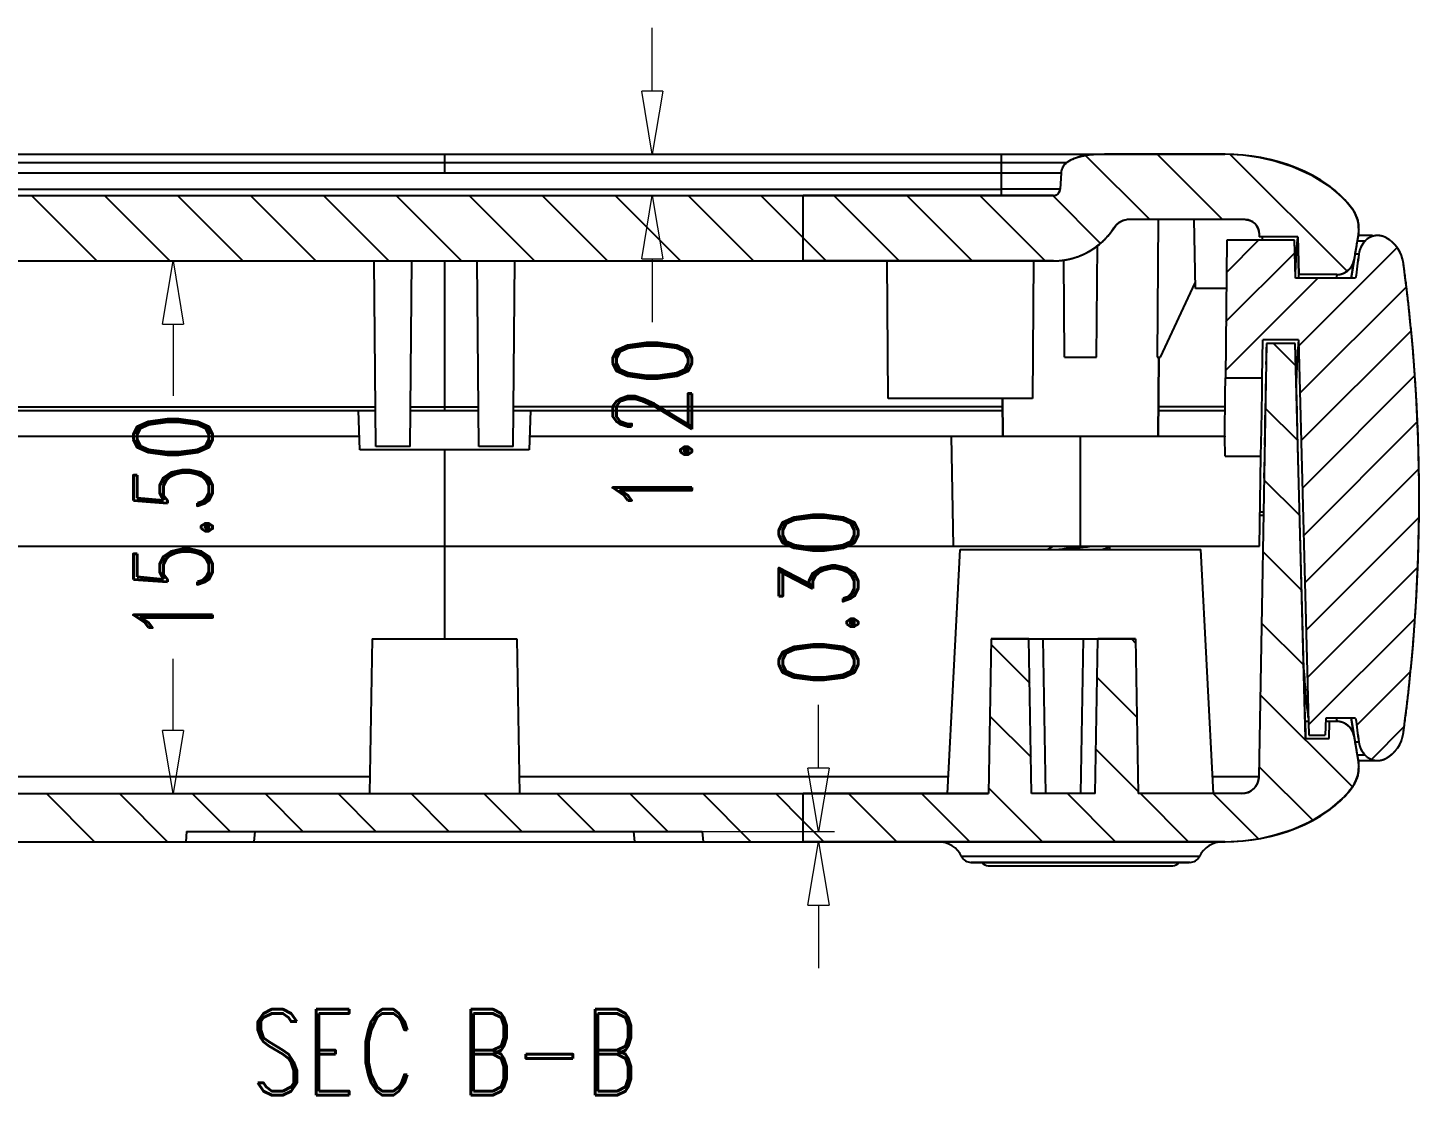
# Model space of a CAD drawing. Header units: millimetres. Extents: x 1204 to 1781, y 423 to 610.
# Drawn here: x 1238.56 to 1279.02, y 463.55 to 494.6 of the extents above; entities that cross this region are included whole.
import ezdxf
from ezdxf.enums import TextEntityAlignment as Align

# ---------------------------------------------------------------- set-up
doc = ezdxf.new("R2010")
doc.units = ezdxf.units.MM
doc.layers.add('dim', color=82, linetype='Continuous', lineweight=9)
doc.layers.add('hatch', color=56, linetype='Continuous', lineweight=9)
doc.styles.add('ROMAND', font='romand.shx', dxfattribs={"width": 0.75, "bigfont": 'gbcbig.shx'})
doc.dimstyles.new('YanXiu', dxfattribs={"dimtxt": 2.5, "dimasz": 2.2, "dimexe": 1, "dimexo": 0, "dimgap": 0.66, "dimtad": 0, "dimzin": 1, "dimdsep": 46, "dimtxsty": 'ROMAND', "dimblk": 'CLOSEDBLANK', "dimcen": 0, "dimclrd": 3, "dimclre": 3, "dimclrt": 7, "dimazin": 0, "dimtfac": 1, "dimtofl": 0, "dimtmove": 0, "dimatfit": 3, "dimldrblk": 'CLOSEDBLANK', "dimfxl": 1, "dimlwd": 5, "dimlwe": 5, "dimarcsym": 0})

# ---------------------------------------------------------------- blocks, each defined once
blk = doc.blocks.new('_ClosedBlank')
at = {"color": 0, "linetype": 'ByBlock', "lineweight": -2}
for p, q in [((-1, 0.167), (0, 0)), ((-1, 0.167), (-1, -0.167)), ((0, 0), (-1, -0.167))]:
    blk.add_line(p, q, dxfattribs=at)
blk = doc.blocks.new('*D62')
at = {"layer": 'Defpoints', "color": 0}
for p in [(1250.674, 490.919), (1250.674, 489.719), (1256.717, 489.719)]:
    blk.add_point(p, dxfattribs=at)
at = {"layer": 'dim', "color": 3, "lineweight": 5}
for p, q in [((1256.717, 492.759), (1256.717, 494.599)), ((1250.674, 490.919), (1257.177, 490.919)), ((1250.674, 489.719), (1257.177, 489.719)), ((1256.717, 487.879), (1256.717, 486.039))]:
    blk.add_line(p, q, dxfattribs=at)
at = {"layer": 'dim', "color": 3, "lineweight": 5, "xscale": 1.84, "yscale": 1.84, "zscale": 1.84}
for p, rotation in [((1256.717, 490.919), 270), ((1256.717, 489.719), 90)]:
    blk.add_blockref('_ClosedBlank', p, dxfattribs=dict(at, rotation=rotation))
at = {"layer": 'dim', "color": 7, "insert": (1256.717, 483.033), "char_height": 2.3, "attachment_point": 5, "rotation": 90, "style": 'ROMAND'}
blk.add_mtext('1.20', dxfattribs=at)
blk = doc.blocks.new('*D63')
at = {"layer": 'Defpoints', "color": 0}
for p in [(1240.566, 487.819), (1241.217, 472.319), (1242.778, 472.319)]:
    blk.add_point(p, dxfattribs=at)
at = {"layer": 'dim', "color": 3, "lineweight": 5}
for p, q in [((1240.566, 487.819), (1243.238, 487.819)), ((1242.778, 485.979), (1242.778, 483.897)), ((1242.778, 474.159), (1242.778, 476.242)), ((1241.217, 472.319), (1243.238, 472.319))]:
    blk.add_line(p, q, dxfattribs=at)
at = {"layer": 'dim', "color": 3, "lineweight": 5, "xscale": 1.84, "yscale": 1.84, "zscale": 1.84}
for p, rotation in [((1242.778, 487.819), 90), ((1242.778, 472.319), 270)]:
    blk.add_blockref('_ClosedBlank', p, dxfattribs=dict(at, rotation=rotation))
at = {"layer": 'dim', "color": 7, "insert": (1242.778, 480.069), "char_height": 2.3, "attachment_point": 5, "rotation": 90, "style": 'ROMAND'}
blk.add_mtext('15.50', dxfattribs=at)
blk = doc.blocks.new('*D64')
at = {"layer": 'Defpoints', "color": 0}
for p in [(1258.174, 471.219), (1261.554, 471.219), (1258.201, 470.919)]:
    blk.add_point(p, dxfattribs=at)
at = {"layer": 'dim', "color": 3, "lineweight": 5}
for p, q in [((1261.554, 473.059), (1261.554, 474.899)), ((1258.174, 471.219), (1262.014, 471.219)), ((1258.201, 470.919), (1262.014, 470.919)), ((1261.554, 469.079), (1261.554, 467.239))]:
    blk.add_line(p, q, dxfattribs=at)
at = {"layer": 'dim', "color": 3, "lineweight": 5, "xscale": 1.84, "yscale": 1.84, "zscale": 1.84}
for p, rotation in [((1261.554, 471.219), 270), ((1261.554, 470.919), 90)]:
    blk.add_blockref('_ClosedBlank', p, dxfattribs=dict(at, rotation=rotation))
at = {"layer": 'dim', "color": 7, "insert": (1261.554, 478.029), "char_height": 2.3, "attachment_point": 5, "rotation": 90, "style": 'ROMAND'}
blk.add_mtext('0.30', dxfattribs=at)

msp = doc.modelspace()

# ---------------------------------------------------------------- linework, layer by layer
at = {"color": 7, "linetype": 'Continuous'}
for p, q in [((1231.974, 490.919), (1269.374, 490.919)), ((1250.674, 490.919), (1250.674, 490.376)), ((1266.874, 489.719), (1266.874, 490.919)), ((1266.874, 490.919), (1273.374, 490.919)), ((1273.379, 490.919), (1269.874, 490.919)), ((1273.374, 490.919), (1269.874, 490.919)), ((1273.908, 490.892), (1273.379, 490.919)), ((1274.405, 490.82), (1273.908, 490.892)), ((1234.474, 490.684), (1266.874, 490.684)), ((1266.874, 490.684), (1268.78, 490.684)), ((1274.873, 490.711), (1274.405, 490.82)), ((1275.34, 490.558), (1274.7, 490.755)), ((1275.309, 490.57), (1274.873, 490.711)), ((1275.714, 490.4), (1275.309, 490.57)), ((1275.92, 490.296), (1275.34, 490.558)), ((1234.474, 490.376), (1266.874, 490.376)), ((1266.874, 490.376), (1268.609, 490.376)), ((1268.609, 490.376), (1268.584, 489.909)), ((1268.609, 490.376), (1268.584, 489.909)), ((1276.086, 490.204), (1275.714, 490.4)), ((1276.431, 489.974), (1275.92, 490.296)), ((1276.428, 489.978), (1276.086, 490.204)), ((1232.964, 489.719), (1268.384, 489.719)), ((1232.964, 489.719), (1261.104, 489.719)), ((1234.474, 489.909), (1266.874, 489.909)), ((1268.384, 489.719), (1261.104, 489.719)), ((1261.104, 487.819), (1261.104, 489.719)), ((1261.104, 487.819), (1261.104, 489.719)), ((1261.104, 487.819), (1261.104, 489.719)), ((1261.104, 487.819), (1261.104, 489.719)), ((1268.584, 489.909), (1266.874, 489.909)), ((1276.732, 489.724), (1276.428, 489.978)), ((1276.858, 489.597), (1276.431, 489.974)), ((1276.983, 489.455), (1276.732, 489.724)), ((1277.099, 489.304), (1276.858, 489.597)), ((1276.977, 489.463), (1276.963, 489.478)), ((1276.994, 489.441), (1276.977, 489.463)), ((1277.1, 489.303), (1276.983, 489.455)), ((1277.099, 489.304), (1277.099, 489.304)), ((1277.099, 489.304), (1277.1, 489.303)), ((1277.1, 489.304), (1277.099, 489.304)), ((1277.099, 489.304), (1277.099, 489.304)), ((1277.099, 489.304), (1277.099, 489.304)), ((1277.099, 489.304), (1277.099, 489.304)), ((1277.159, 489.209), (1277.099, 489.304)), ((1277.154, 489.218), (1277.1, 489.303)), ((1273.966, 489.019), (1270.524, 489.019)), ((1273.966, 489.019), (1270.524, 489.019)), ((1271.431, 489.019), (1271.403, 485.019)), ((1272.514, 487.019), (1272.479, 489.019)), ((1277.249, 488.974), (1277.154, 489.218)), ((1277.245, 488.99), (1277.159, 489.209)), ((1277.171, 489.187), (1277.159, 489.206)), ((1277.187, 489.136), (1277.171, 489.187)), ((1277.262, 488.908), (1277.239, 488.979)), ((1277.273, 488.802), (1277.245, 488.99)), ((1277.273, 488.701), (1277.249, 488.974)), ((1277.265, 488.618), (1277.262, 488.908)), ((1274.366, 488.626), (1274.368, 488.519)), ((1274.366, 488.626), (1274.368, 488.519)), ((1275.492, 488.519), (1274.368, 488.519)), ((1275.492, 488.519), (1274.368, 488.519)), ((1274.469, 488.419), (1274.47, 488.519)), ((1275.521, 487.419), (1275.492, 488.519)), ((1275.492, 488.519), (1275.521, 487.419)), ((1277.045, 487.319), (1277.257, 488.579)), ((1277.054, 487.319), (1277.258, 488.579)), ((1277.054, 487.319), (1277.258, 488.577)), ((1277.666, 488.557), (1277.253, 488.557)), ((1277.257, 488.579), (1277.265, 488.625)), ((1277.257, 488.579), (1277.257, 488.58)), ((1277.257, 488.58), (1277.258, 488.58)), ((1277.257, 488.577), (1277.257, 488.579)), ((1277.257, 488.579), (1277.257, 488.579)), ((1277.258, 488.579), (1277.273, 488.701)), ((1277.258, 488.577), (1277.265, 488.618)), ((1277.258, 488.579), (1277.262, 488.608)), ((1277.257, 488.579), (1277.26, 488.593)), ((1277.258, 488.58), (1277.258, 488.579)), ((1277.258, 488.58), (1277.258, 488.58)), ((1277.258, 488.579), (1277.258, 488.579)), ((1277.258, 488.579), (1277.258, 488.579)), ((1277.262, 488.608), (1277.271, 488.679)), ((1277.271, 488.679), (1277.273, 488.802)), ((1277.273, 488.713), (1277.274, 488.727)), ((1277.274, 488.772), (1277.274, 488.786)), ((1277.274, 488.727), (1277.274, 488.772)), ((1269.639, 485.019), (1269.668, 488.273)), ((1273.425, 488.419), (1273.39, 484.419)), ((1273.425, 488.419), (1273.39, 484.419)), ((1275.394, 488.419), (1273.425, 488.419)), ((1275.394, 488.419), (1273.425, 488.419)), ((1275.423, 487.319), (1275.394, 488.419)), ((1275.423, 487.319), (1275.394, 488.419)), ((1277.224, 488.4), (1277.227, 488.4)), ((1277.227, 488.4), (1277.453, 488.4)), ((1232.964, 487.819), (1268.384, 487.819)), ((1232.964, 487.819), (1261.104, 487.819)), ((1248.674, 482.419), (1248.627, 487.819)), ((1249.674, 482.419), (1249.721, 487.819)), ((1250.674, 487.819), (1250.674, 483.469)), ((1251.674, 482.419), (1251.627, 487.819)), ((1252.674, 482.419), (1252.721, 487.819)), ((1268.384, 487.819), (1261.104, 487.819)), ((1263.539, 487.819), (1263.574, 483.819)), ((1267.809, 487.819), (1267.774, 483.819)), ((1268.709, 485.019), (1268.684, 487.856)), ((1277.163, 488.016), (1277.156, 488.016)), ((1277.167, 488.016), (1277.163, 488.016)), ((1277.269, 488.016), (1277.167, 488.016)), ((1277.176, 487.319), (1275.423, 487.319)), ((1277.176, 487.319), (1275.423, 487.319)), ((1276.631, 487.419), (1275.521, 487.419)), ((1276.631, 487.419), (1275.521, 487.419)), ((1277.045, 487.339), (1277.042, 487.319)), ((1271.503, 485.019), (1272.511, 487.181)), ((1273.413, 487.019), (1272.514, 487.019)), ((1274.579, 485.419), (1274.359, 472.81)), ((1274.579, 485.419), (1274.359, 472.81)), ((1274.462, 484.419), (1274.481, 485.519)), ((1274.462, 484.419), (1274.481, 485.519)), ((1275.517, 485.519), (1274.481, 485.519)), ((1275.517, 485.519), (1274.481, 485.519)), ((1274.577, 485.311), (1274.573, 485.05)), ((1275.419, 485.419), (1274.579, 485.419)), ((1275.419, 485.419), (1274.579, 485.419)), ((1275.471, 483.439), (1275.419, 485.419)), ((1275.721, 473.919), (1275.419, 485.419)), ((1275.721, 473.919), (1275.419, 485.419)), ((1275.517, 485.519), (1275.818, 474.019)), ((1275.517, 485.519), (1275.818, 474.019)), ((1268.709, 485.019), (1269.639, 485.019)), ((1271.403, 485.019), (1271.503, 485.019)), ((1271.431, 482.719), (1271.451, 485.019)), ((1271.451, 485.019), (1271.431, 482.719)), ((1274.572, 484.997), (1274.568, 484.805)), ((1273.386, 483.937), (1273.39, 484.419)), ((1273.39, 484.419), (1274.462, 484.419)), ((1273.39, 484.419), (1274.462, 484.419)), ((1274.454, 483.995), (1274.461, 484.417)), ((1274.562, 484.417), (1274.556, 484.09)), ((1274.556, 484.09), (1274.554, 483.993)), ((1267.774, 483.819), (1263.575, 483.819)), ((1266.918, 482.719), (1266.908, 483.819)), ((1266.908, 483.819), (1266.918, 482.719)), ((1273.375, 482.719), (1273.386, 483.937)), ((1274.435, 482.917), (1274.454, 483.995)), ((1274.548, 483.613), (1274.538, 483.06)), ((1274.55, 483.736), (1274.548, 483.613)), ((1274.554, 483.993), (1274.552, 483.882)), ((1234.437, 483.469), (1248.664, 483.469)), ((1234.438, 483.569), (1248.664, 483.569)), ((1248.214, 482.319), (1248.174, 483.469)), ((1249.683, 483.469), (1251.665, 483.469)), ((1249.684, 483.569), (1251.664, 483.569)), ((1266.91, 483.569), (1252.684, 483.569)), ((1252.684, 483.469), (1266.911, 483.469)), ((1253.174, 483.469), (1253.134, 482.319)), ((1271.437, 483.469), (1273.382, 483.469)), ((1273.384, 483.569), (1271.438, 483.569)), ((1275.489, 482.776), (1275.471, 483.439)), ((1274.422, 482.133), (1274.435, 482.917)), ((1274.536, 482.923), (1274.527, 482.459)), ((1274.538, 483.06), (1274.536, 482.923)), ((1227.973, 482.719), (1248.2, 482.719)), ((1249.674, 482.419), (1248.674, 482.419)), ((1252.674, 482.419), (1251.674, 482.419)), ((1253.148, 482.719), (1273.375, 482.719)), ((1265.48, 479.519), (1265.424, 482.719)), ((1269.174, 479.519), (1269.174, 482.719)), ((1273.375, 482.719), (1273.375, 482.696)), ((1273.38, 482.133), (1273.375, 482.696)), ((1275.574, 479.52), (1275.489, 482.776)), ((1253.134, 482.319), (1248.214, 482.319)), ((1250.674, 482.319), (1250.674, 476.819)), ((1273.38, 482.133), (1274.422, 482.133)), ((1274.376, 479.519), (1274.422, 482.133)), ((1274.522, 482.131), (1274.51, 481.498)), ((1274.522, 482.155), (1274.522, 482.131)), ((1274.392, 480.419), (1274.488, 480.419)), ((1274.394, 480.519), (1274.493, 480.519)), ((1226.973, 479.519), (1274.376, 479.519)), ((1265.302, 472.319), (1265.674, 479.419)), ((1265.675, 479.419), (1272.674, 479.419)), ((1268.358, 479.498), (1268.226, 479.419)), ((1268.324, 479.478), (1268.324, 479.519)), ((1268.324, 479.519), (1268.324, 479.478)), ((1269.03, 479.491), (1269.163, 479.508)), ((1269.031, 479.461), (1269.167, 479.478)), ((1269.163, 479.508), (1269.253, 479.519)), ((1269.167, 479.478), (1269.254, 479.489)), ((1269.99, 479.49), (1270.038, 479.519)), ((1270.024, 479.419), (1270.024, 479.511)), ((1273.046, 472.319), (1272.674, 479.419)), ((1275.705, 474.517), (1275.574, 479.52)), ((1248.574, 476.819), (1248.496, 472.319)), ((1248.574, 476.819), (1252.774, 476.819)), ((1252.774, 476.819), (1252.853, 472.319)), ((1266.574, 476.819), (1266.496, 472.319)), ((1266.574, 476.819), (1266.496, 472.319)), ((1266.574, 476.819), (1270.774, 476.819)), ((1267.674, 476.819), (1266.574, 476.819)), ((1267.753, 472.319), (1267.674, 476.819)), ((1267.753, 472.319), (1267.674, 476.819)), ((1268.164, 472.319), (1268.086, 476.819)), ((1269.184, 472.319), (1269.263, 476.819)), ((1269.596, 472.319), (1269.674, 476.819)), ((1269.596, 472.319), (1269.674, 476.819)), ((1270.774, 476.819), (1269.674, 476.819)), ((1270.774, 476.819), (1270.853, 472.319)), ((1270.774, 476.819), (1270.853, 472.319)), ((1275.707, 474.419), (1275.705, 474.517)), ((1275.707, 474.419), (1275.718, 474.017)), ((1275.805, 474.419), (1275.707, 474.419)), ((1275.805, 474.519), (1275.799, 474.565)), ((1276.305, 474.519), (1276.292, 474.019)), ((1276.305, 474.519), (1276.292, 474.019)), ((1277.176, 474.519), (1276.305, 474.519)), ((1277.176, 474.519), (1276.305, 474.519)), ((1276.631, 474.419), (1276.305, 474.419)), ((1276.407, 473.919), (1276.42, 474.419)), ((1276.407, 473.919), (1276.42, 474.419)), ((1276.631, 474.419), (1276.42, 474.419)), ((1276.613, 474.519), (1276.614, 474.513)), ((1277.042, 474.519), (1277.045, 474.499)), ((1277.257, 473.259), (1277.045, 474.519)), ((1277.267, 473.204), (1277.054, 474.519)), ((1277.258, 473.259), (1277.054, 474.519)), ((1275.718, 474.017), (1275.72, 473.919)), ((1275.721, 473.919), (1276.407, 473.919)), ((1275.721, 473.919), (1276.407, 473.919)), ((1275.818, 474.019), (1276.292, 474.019)), ((1275.818, 474.019), (1276.292, 474.019)), ((1277.156, 473.822), (1277.163, 473.822)), ((1277.163, 473.822), (1277.167, 473.822)), ((1277.167, 473.822), (1277.269, 473.822)), ((1277.167, 473.822), (1277.167, 473.822)), ((1277.227, 473.438), (1277.224, 473.438)), ((1277.229, 473.438), (1277.227, 473.438)), ((1277.453, 473.438), (1277.229, 473.438)), ((1277.246, 472.852), (1277.274, 473.124)), ((1277.253, 473.282), (1277.818, 473.282)), ((1277.257, 473.261), (1277.257, 473.259)), ((1277.257, 473.259), (1277.257, 473.259)), ((1277.257, 473.259), (1277.257, 473.259)), ((1277.257, 473.259), (1277.257, 473.259)), ((1277.261, 473.235), (1277.257, 473.259)), ((1277.257, 473.259), (1277.258, 473.259)), ((1277.274, 473.124), (1277.258, 473.259)), ((1277.27, 473.173), (1277.258, 473.259)), ((1277.257, 473.259), (1277.262, 473.235)), ((1277.26, 473.245), (1277.257, 473.259)), ((1277.258, 473.259), (1277.258, 473.259)), ((1277.258, 473.259), (1277.258, 473.259)), ((1277.258, 473.259), (1277.258, 473.259)), ((1277.258, 473.259), (1277.258, 473.259)), ((1277.259, 472.914), (1277.267, 473.204)), ((1277.273, 473.037), (1277.27, 473.173)), ((1277.274, 473.106), (1277.273, 473.124)), ((1277.274, 473.063), (1277.274, 473.106)), ((1248.504, 472.81), (1236.021, 472.81)), ((1265.328, 472.81), (1252.844, 472.81)), ((1274.36, 472.81), (1273.021, 472.81)), ((1277.148, 472.61), (1277.246, 472.852)), ((1277.156, 472.624), (1277.244, 472.843)), ((1277.236, 472.847), (1277.259, 472.914)), ((1277.244, 472.843), (1277.273, 473.037)), ((1277.274, 473.048), (1277.274, 473.063)), ((1277.274, 473.049), (1277.274, 473.048)), ((1227.489, 472.319), (1266.496, 472.319)), ((1227.49, 472.319), (1261.104, 472.319)), ((1266.496, 472.319), (1261.104, 472.319)), ((1261.104, 470.919), (1261.104, 472.319)), ((1261.104, 470.919), (1261.104, 472.319)), ((1261.104, 470.919), (1261.104, 472.319)), ((1261.104, 470.919), (1261.104, 472.319)), ((1269.596, 472.319), (1267.753, 472.319)), ((1269.596, 472.319), (1267.753, 472.319)), ((1273.859, 472.319), (1270.853, 472.319)), ((1273.859, 472.319), (1270.853, 472.319)), ((1276.732, 472.115), (1276.984, 472.383)), ((1276.858, 472.241), (1277.099, 472.534)), ((1276.962, 472.359), (1276.977, 472.376)), ((1276.977, 472.376), (1276.995, 472.398)), ((1276.984, 472.383), (1277.1, 472.535)), ((1276.995, 472.398), (1277.01, 472.416)), ((1277.01, 472.416), (1277.029, 472.441)), ((1277.029, 472.441), (1277.05, 472.467)), ((1277.05, 472.467), (1277.071, 472.495)), ((1277.071, 472.495), (1277.092, 472.524)), ((1277.092, 472.524), (1277.098, 472.533)), ((1277.099, 472.534), (1277.156, 472.624)), ((1277.099, 472.534), (1277.1, 472.535)), ((1277.1, 472.535), (1277.099, 472.534)), ((1277.099, 472.534), (1277.099, 472.534)), ((1277.099, 472.534), (1277.099, 472.534)), ((1277.099, 472.534), (1277.099, 472.534)), ((1277.1, 472.535), (1277.148, 472.61)), ((1276.428, 471.861), (1276.732, 472.115)), ((1276.431, 471.864), (1276.858, 472.241)), ((1275.34, 471.28), (1275.92, 471.542)), ((1275.714, 471.438), (1276.086, 471.635)), ((1275.92, 471.542), (1276.431, 471.864)), ((1276.086, 471.635), (1276.428, 471.861)), ((1243.174, 471.219), (1243.148, 470.919)), ((1243.174, 471.219), (1243.148, 470.919)), ((1243.174, 471.219), (1258.174, 471.219)), ((1243.174, 471.219), (1258.174, 471.219)), ((1245.14, 470.919), (1245.167, 471.219)), ((1256.208, 470.919), (1256.182, 471.219)), ((1258.174, 471.219), (1258.201, 470.919)), ((1258.174, 471.219), (1258.201, 470.919)), ((1274.405, 471.019), (1274.873, 471.128)), ((1274.699, 471.083), (1275.34, 471.28)), ((1274.873, 471.128), (1275.309, 471.268)), ((1275.309, 471.268), (1275.714, 471.438)), ((1227.974, 470.919), (1273.379, 470.919)), ((1227.974, 470.919), (1243.148, 470.919)), ((1258.201, 470.919), (1261.104, 470.919)), ((1273.374, 470.919), (1261.104, 470.919)), ((1273.294, 470.919), (1273.374, 470.919)), ((1273.379, 470.919), (1273.907, 470.946)), ((1273.907, 470.946), (1274.405, 471.019)), ((1272.631, 470.491), (1265.717, 470.491)), ((1265.988, 470.319), (1272.335, 470.319)), ((1272.36, 470.319), (1265.988, 470.319)), ((1266.488, 470.219), (1271.86, 470.219))]:
    msp.add_line(p, q, dxfattribs=at)
at = {"color": 2, "linetype": 'Continuous'}
for p, q in [((1271.407, 490.919), (1273.307, 489.019)), ((1273.531, 490.917), (1276.93, 487.518)), ((1269.326, 490.879), (1271.186, 489.019)), ((1238.666, 489.719), (1240.566, 487.819)), ((1240.787, 489.719), (1242.687, 487.819)), ((1242.909, 489.719), (1244.809, 487.819)), ((1245.03, 489.719), (1246.93, 487.819)), ((1247.151, 489.719), (1249.051, 487.819)), ((1249.273, 489.719), (1251.173, 487.819)), ((1251.394, 489.719), (1253.294, 487.819)), ((1253.515, 489.719), (1255.415, 487.819)), ((1255.637, 489.719), (1257.537, 487.819)), ((1257.758, 489.719), (1259.658, 487.819)), ((1259.879, 489.719), (1261.104, 488.494)), ((1262, 489.719), (1263.9, 487.819)), ((1264.122, 489.719), (1266.022, 487.819)), ((1266.243, 489.719), (1268.143, 487.819)), ((1268.364, 489.719), (1269.755, 488.328)), ((1261.104, 488.494), (1261.779, 487.819)), ((1273.404, 486.057), (1275.404, 488.056)), ((1273.417, 487.483), (1274.352, 488.419)), ((1275.521, 485.345), (1278.383, 488.207)), ((1273.392, 484.63), (1276.081, 487.319)), ((1275.557, 483.967), (1278.654, 487.064)), ((1275.594, 482.589), (1278.792, 485.788)), ((1274.786, 485.419), (1275.436, 484.769)), ((1275.63, 481.211), (1278.9, 484.482)), ((1274.546, 483.537), (1275.493, 482.59)), ((1275.666, 479.833), (1278.976, 483.143)), ((1275.702, 478.455), (1279.017, 481.77)), ((1274.51, 481.452), (1275.55, 480.412)), ((1275.738, 477.077), (1279.021, 480.36)), ((1274.473, 479.368), (1275.608, 478.233)), ((1275.774, 475.699), (1278.985, 478.909)), ((1274.437, 477.283), (1275.665, 476.055)), ((1275.81, 474.32), (1278.904, 477.414)), ((1270.658, 476.819), (1270.776, 476.701)), ((1266.572, 476.663), (1267.697, 475.538)), ((1269.655, 475.701), (1270.814, 474.542)), ((1277.204, 474.301), (1278.775, 475.871)), ((1274.401, 475.198), (1277.084, 472.514)), ((1266.535, 474.578), (1267.734, 473.379)), ((1277.634, 473.316), (1278.591, 474.273)), ((1269.618, 473.616), (1270.852, 472.383)), ((1274.364, 473.113), (1275.93, 471.547)), ((1239.095, 472.319), (1240.495, 470.919)), ((1241.217, 472.319), (1242.617, 470.919)), ((1243.338, 472.319), (1244.438, 471.219)), ((1245.459, 472.319), (1246.559, 471.219)), ((1247.581, 472.319), (1248.681, 471.219)), ((1249.702, 472.319), (1250.802, 471.219)), ((1251.823, 472.319), (1252.923, 471.219)), ((1253.945, 472.319), (1255.045, 471.219)), ((1256.066, 472.319), (1257.166, 471.219)), ((1258.187, 472.319), (1259.587, 470.919)), ((1260.309, 472.319), (1261.104, 471.523)), ((1262.43, 472.319), (1263.83, 470.919)), ((1264.551, 472.319), (1265.951, 470.919)), ((1266.499, 472.493), (1268.073, 470.919)), ((1268.794, 472.319), (1270.194, 470.919)), ((1270.915, 472.319), (1272.315, 470.919)), ((1273.037, 472.319), (1274.347, 471.008)), ((1261.104, 471.523), (1261.709, 470.919))]:
    msp.add_line(p, q, dxfattribs=at)
at = {"color": 7, "linetype": 'Continuous'}
for centre, radius, start, end in [((1269.008, 490.355), 0.4, 124.7361, 177), ((1269.008, 490.355), 0.4, 124.7361, 177), ((1269.458, 489.568), 1.309, 109.9393, 110.7716), ((1269.73, 488.444), 2.468, 98.5163, 99.0061), ((1268.384, 489.919), 0.2, 270, 357), ((1268.384, 489.919), 0.2, 270, 357), ((1276.33, 488.756), 0.944, 349.1849, 35.4508), ((1276.33, 488.756), 0.944, 349.185, 35.4483), ((1273.966, 488.619), 0.4, 1, 90), ((1268.384, 489.919), 2.1, 270, 325.9765), ((1268.384, 489.919), 2.1, 270, 325.9765), ((1281.325, 487.897), 5.866, 173.9105, 174.5454), ((1309.455, 482.429), 32.78, 169.1851, 170.504), ((1309.441, 482.431), 32.765, 169.185, 169.8449), ((1277.817, 488.057), 0.5, 61.0134, 136.6201), ((1277.575, 487.619), 1, 7.6785, 61.0134), ((1309.462, 482.427), 32.787, 169.8448, 170.1515), ((1277.962, 487.919), 0.7, 136.6201, 172.0235), ((1276.631, 487.919), 0.5, 270, 350.5038), ((1308.935, 482.512), 32.253, 170.4984, 171.1746), ((1309.476, 482.425), 32.801, 170.1515, 170.5038), ((1327.919, 480.919), 51.144, 172.0235, 172.8114), ((1227.88, 480.919), 51.144, 352.3215, 7.6785), ((1284.27, 486.7), 8.779, 175.2991, 175.9536), ((1303.325, 482.505), 27.142, 169.5682, 169.7827), ((1309.635, 482.402), 32.961, 171.1719, 171.3863), ((1287.27, 484.392), 11.808, 175.1947, 176.0507), ((1263.881, 522.849), 43.691, 277.0645, 277.3772), ((1303.263, 479.323), 27.08, 190.2306, 190.4322), ((1276.631, 473.919), 0.5, 9.4962, 90), ((1309.656, 479.439), 32.983, 188.6137, 188.7993), ((1308.961, 479.33), 32.279, 188.7963, 189.5014), ((1327.919, 480.919), 51.144, 187.1886, 187.9765), ((1309.476, 479.413), 32.801, 189.4962, 189.8485), ((1309.455, 479.41), 32.78, 189.496, 190.8149), ((1277.575, 474.219), 1, 298.9866, 352.3215), ((1309.462, 479.411), 32.787, 189.8485, 190.1552), ((1309.441, 479.407), 32.765, 190.1551, 190.815), ((1277.962, 473.919), 0.7, 187.9765, 223.3799), ((1276.33, 473.082), 0.944, 324.5492, 10.8151), ((1276.33, 473.082), 0.944, 324.5517, 10.815), ((1277.817, 473.782), 0.5, 223.3799, 298.9866), ((1273.859, 472.819), 0.5, 270, 359), ((1265.039, 470.169), 0.75, 25.3769, 90), ((1273.309, 470.169), 0.75, 90, 154.6231), ((1265.988, 470.619), 0.3, 205.3769, 270), ((1266.488, 470.419), 0.2, 210.0387, 270), ((1271.86, 470.419), 0.2, 270, 329.9613), ((1272.36, 470.619), 0.3, 270, 334.6231)]:
    msp.add_arc(centre, radius, start, end, dxfattribs=at)
for points, start_tangent, end_tangent in [([(1269.874, 490.919), (1268.78, 490.684)], (-1, 0), (-0.821785, -0.569797)), ([(1269.874, 490.919), (1268.78, 490.684)], (-1, 0), (-0.821785, -0.569797)), ([(1269.874, 490.919), (1269.365, 490.885)], (-1, 0), (-0.988971, -0.148112)), ([(1277.099, 489.304), (1273.374, 490.919)], (-0.580004, 0.814614), (-1, 0)), ([(1277.099, 489.304), (1273.374, 490.919)], (-0.580004, 0.814614), (-1, 0)), ([(1268.78, 490.684), (1268.776, 490.68), (1268.771, 490.677), (1268.767, 490.674), (1268.762, 490.67), (1268.758, 490.667), (1268.754, 490.663), (1268.749, 490.66), (1268.745, 490.656), (1268.741, 490.652), (1268.737, 490.649), (1268.733, 490.645), (1268.728, 490.641), (1268.724, 490.637), (1268.72, 490.633), (1268.717, 490.629), (1268.713, 490.624), (1268.709, 490.62), (1268.705, 490.616), (1268.701, 490.611), (1268.698, 490.607), (1268.694, 490.603), (1268.69, 490.598), (1268.687, 490.593), (1268.684, 490.589), (1268.68, 490.584), (1268.677, 490.579), (1268.674, 490.574), (1268.671, 490.57), (1268.668, 490.565), (1268.665, 490.56), (1268.662, 490.555), (1268.659, 490.55), (1268.656, 490.544), (1268.653, 490.539), (1268.651, 490.534), (1268.648, 490.529), (1268.646, 490.524), (1268.643, 490.518), (1268.641, 490.513), (1268.639, 490.508), (1268.636, 490.503), (1268.634, 490.497), (1268.632, 490.492), (1268.63, 490.486), (1268.629, 490.481), (1268.627, 490.475), (1268.625, 490.47), (1268.623, 490.464), (1268.622, 490.459), (1268.62, 490.453), (1268.619, 490.448), (1268.618, 490.442), (1268.617, 490.437), (1268.615, 490.431), (1268.614, 490.426), (1268.613, 490.42), (1268.613, 490.415), (1268.612, 490.409), (1268.611, 490.403), (1268.61, 490.398), (1268.61, 490.392), (1268.609, 490.387), (1268.609, 490.381), (1268.609, 490.376)], (-0.821785, -0.569797), (-0.052336, -0.99863)), ([(1268.993, 490.793), (1268.78, 490.684)], (-0.934985, -0.354687), (-0.821785, -0.569797)), ([(1269.344, 490.882), (1269.011, 490.799)], (-0.987668, -0.156562), (-0.940038, -0.341068)), ([(1268.384, 489.719), (1268.389, 489.719), (1268.393, 489.719), (1268.398, 489.72), (1268.402, 489.72), (1268.406, 489.72), (1268.411, 489.721), (1268.415, 489.722), (1268.42, 489.722), (1268.424, 489.723), (1268.429, 489.724), (1268.433, 489.725), (1268.438, 489.726), (1268.442, 489.728), (1268.447, 489.729), (1268.451, 489.731), (1268.456, 489.732), (1268.46, 489.734), (1268.465, 489.736), (1268.469, 489.738), (1268.474, 489.74), (1268.478, 489.742), (1268.482, 489.745), (1268.487, 489.747), (1268.491, 489.75), (1268.495, 489.752), (1268.499, 489.755), (1268.503, 489.758), (1268.507, 489.761), (1268.511, 489.764), (1268.515, 489.767), (1268.518, 489.771), (1268.522, 489.774), (1268.526, 489.778), (1268.529, 489.781), (1268.533, 489.785), (1268.536, 489.788), (1268.539, 489.792), (1268.542, 489.796), (1268.545, 489.8), (1268.548, 489.804), (1268.551, 489.808), (1268.554, 489.812), (1268.556, 489.816), (1268.559, 489.821), (1268.561, 489.825), (1268.563, 489.829), (1268.565, 489.834), (1268.567, 489.838), (1268.569, 489.842), (1268.571, 489.847), (1268.573, 489.851), (1268.574, 489.856), (1268.576, 489.86), (1268.577, 489.865), (1268.578, 489.869), (1268.579, 489.874), (1268.58, 489.878), (1268.581, 489.882), (1268.582, 489.887), (1268.583, 489.891), (1268.583, 489.896), (1268.584, 489.9), (1268.584, 489.904), (1268.584, 489.909)], (1, 0), (0.052336, 0.99863)), ([(1277.257, 488.579), (1277.26, 488.591), (1277.262, 488.602), (1277.263, 488.614), (1277.265, 488.625), (1277.267, 488.637), (1277.268, 488.649), (1277.269, 488.66), (1277.27, 488.672), (1277.271, 488.684), (1277.272, 488.696), (1277.273, 488.707), (1277.274, 488.719), (1277.274, 488.731), (1277.274, 488.743), (1277.274, 488.755), (1277.274, 488.767), (1277.274, 488.779), (1277.274, 488.791), (1277.273, 488.803), (1277.272, 488.815), (1277.272, 488.827), (1277.271, 488.839), (1277.27, 488.851), (1277.268, 488.863), (1277.267, 488.875), (1277.265, 488.887), (1277.264, 488.898), (1277.262, 488.91), (1277.26, 488.922), (1277.257, 488.934), (1277.255, 488.946), (1277.253, 488.958), (1277.25, 488.97), (1277.247, 488.981), (1277.244, 488.993), (1277.241, 489.005), (1277.238, 489.016), (1277.234, 489.028), (1277.231, 489.039), (1277.227, 489.051), (1277.223, 489.062), (1277.219, 489.074), (1277.215, 489.085), (1277.211, 489.096), (1277.207, 489.107), (1277.202, 489.118), (1277.197, 489.129), (1277.193, 489.14), (1277.188, 489.151), (1277.183, 489.162), (1277.177, 489.173), (1277.172, 489.183), (1277.167, 489.194), (1277.161, 489.204), (1277.156, 489.215), (1277.15, 489.225), (1277.144, 489.235), (1277.138, 489.245), (1277.132, 489.255), (1277.125, 489.265), (1277.119, 489.275), (1277.113, 489.285), (1277.106, 489.294), (1277.099, 489.304)], (0.18764, 0.982238), (-0.580004, 0.814614)), ([(1270.125, 488.744), (1270.524, 489.019)], (0.559533, 0.828808), (1, 0)), ([(1270.125, 488.744), (1270.171, 488.809), (1270.224, 488.873), (1270.283, 488.929), (1270.352, 488.975), (1270.432, 489.007), (1270.524, 489.019)], (0.559533, 0.828808), (1, 0)), ([(1270.125, 488.744), (1270.171, 488.809), (1270.224, 488.873), (1270.283, 488.929), (1270.352, 488.975), (1270.432, 489.007), (1270.524, 489.019)], (0.559533, 0.828808), (1, 0)), ([(1273.966, 489.019), (1273.97, 489.019), (1273.975, 489.019), (1273.979, 489.019), (1273.984, 489.019), (1273.988, 489.019), (1273.993, 489.018), (1273.997, 489.018), (1274.002, 489.018), (1274.006, 489.017), (1274.011, 489.017), (1274.015, 489.016), (1274.02, 489.016), (1274.024, 489.015), (1274.029, 489.014), (1274.034, 489.013), (1274.038, 489.013), (1274.043, 489.012), (1274.047, 489.011), (1274.052, 489.01), (1274.057, 489.009), (1274.061, 489.008), (1274.066, 489.007), (1274.07, 489.005), (1274.075, 489.004), (1274.08, 489.003), (1274.084, 489.001), (1274.089, 489), (1274.093, 488.998), (1274.098, 488.997), (1274.103, 488.995), (1274.107, 488.993), (1274.112, 488.992), (1274.116, 488.99), (1274.121, 488.988), (1274.125, 488.986), (1274.13, 488.984), (1274.135, 488.982), (1274.139, 488.98), (1274.143, 488.978), (1274.148, 488.975), (1274.152, 488.973), (1274.157, 488.971), (1274.161, 488.968), (1274.166, 488.966), (1274.17, 488.963), (1274.174, 488.961), (1274.179, 488.958), (1274.183, 488.955), (1274.187, 488.953), (1274.191, 488.95), (1274.195, 488.947), (1274.2, 488.944), (1274.204, 488.941), (1274.208, 488.938), (1274.212, 488.935), (1274.216, 488.932), (1274.22, 488.928), (1274.224, 488.925), (1274.228, 488.922), (1274.231, 488.918), (1274.235, 488.915), (1274.239, 488.912), (1274.243, 488.908), (1274.246, 488.904), (1274.25, 488.901), (1274.254, 488.897), (1274.257, 488.893), (1274.261, 488.89), (1274.264, 488.886), (1274.267, 488.882), (1274.271, 488.878), (1274.274, 488.874), (1274.277, 488.87), (1274.28, 488.866), (1274.284, 488.862), (1274.287, 488.858), (1274.29, 488.854), (1274.293, 488.85), (1274.295, 488.846), (1274.298, 488.842), (1274.301, 488.838), (1274.304, 488.833), (1274.307, 488.829), (1274.309, 488.825), (1274.312, 488.82), (1274.314, 488.816), (1274.317, 488.812), (1274.319, 488.807), (1274.321, 488.803), (1274.324, 488.798), (1274.326, 488.794), (1274.328, 488.789), (1274.33, 488.785), (1274.332, 488.78), (1274.334, 488.776), (1274.336, 488.771), (1274.338, 488.767), (1274.339, 488.762), (1274.341, 488.758), (1274.343, 488.753), (1274.344, 488.749), (1274.346, 488.744), (1274.347, 488.739), (1274.349, 488.735), (1274.35, 488.73), (1274.352, 488.726), (1274.353, 488.721), (1274.354, 488.716), (1274.355, 488.712), (1274.356, 488.707), (1274.357, 488.703), (1274.358, 488.698), (1274.359, 488.694), (1274.36, 488.689), (1274.361, 488.684), (1274.361, 488.68), (1274.362, 488.675), (1274.363, 488.671), (1274.363, 488.666), (1274.364, 488.662), (1274.364, 488.657), (1274.365, 488.653), (1274.365, 488.648), (1274.365, 488.644), (1274.365, 488.639), (1274.366, 488.635), (1274.366, 488.631), (1274.366, 488.626)], (1, 0), (0.017452, -0.999848)), ([(1268.384, 487.819), (1268.415, 487.819), (1268.446, 487.82), (1268.477, 487.821), (1268.508, 487.823), (1268.54, 487.825), (1268.571, 487.827), (1268.602, 487.83), (1268.634, 487.834), (1268.665, 487.838), (1268.696, 487.842), (1268.728, 487.847), (1268.759, 487.853), (1268.791, 487.859), (1268.822, 487.865), (1268.853, 487.872), (1268.885, 487.88), (1268.916, 487.888), (1268.947, 487.896), (1268.978, 487.905), (1269.009, 487.914), (1269.04, 487.924), (1269.071, 487.935), (1269.102, 487.945), (1269.132, 487.957), (1269.163, 487.969), (1269.193, 487.981), (1269.223, 487.994), (1269.253, 488.007), (1269.282, 488.021), (1269.312, 488.035), (1269.341, 488.05), (1269.37, 488.065), (1269.399, 488.08), (1269.427, 488.096), (1269.456, 488.113), (1269.484, 488.13), (1269.511, 488.147), (1269.539, 488.165), (1269.566, 488.183), (1269.593, 488.201), (1269.619, 488.22), (1269.645, 488.24), (1269.671, 488.259), (1269.697, 488.279), (1269.722, 488.3), (1269.746, 488.321), (1269.771, 488.342), (1269.795, 488.363), (1269.819, 488.385), (1269.842, 488.407), (1269.865, 488.43), (1269.887, 488.452), (1269.909, 488.475), (1269.931, 488.499), (1269.952, 488.522), (1269.973, 488.546), (1269.994, 488.57), (1270.014, 488.594), (1270.033, 488.619), (1270.053, 488.643), (1270.071, 488.668), (1270.09, 488.693), (1270.108, 488.719), (1270.125, 488.744)], (1, 0), (0.559533, 0.828808)), ([(1278.059, 488.494), (1278.051, 488.498), (1278.042, 488.503), (1278.033, 488.507), (1278.025, 488.511), (1278.016, 488.515), (1278.007, 488.519), (1277.997, 488.523), (1277.988, 488.526), (1277.978, 488.53), (1277.969, 488.533), (1277.959, 488.536), (1277.949, 488.539), (1277.939, 488.541), (1277.929, 488.544), (1277.919, 488.546), (1277.909, 488.548), (1277.899, 488.55), (1277.888, 488.551), (1277.878, 488.553), (1277.868, 488.554), (1277.857, 488.555), (1277.847, 488.556), (1277.836, 488.556), (1277.825, 488.556), (1277.815, 488.557), (1277.804, 488.556), (1277.793, 488.556), (1277.783, 488.555), (1277.772, 488.554), (1277.762, 488.553), (1277.751, 488.552), (1277.74, 488.551), (1277.73, 488.549), (1277.719, 488.547), (1277.709, 488.545), (1277.698, 488.542), (1277.688, 488.54), (1277.678, 488.537), (1277.668, 488.534), (1277.657, 488.53), (1277.647, 488.527), (1277.638, 488.523), (1277.628, 488.519), (1277.618, 488.515), (1277.608, 488.511), (1277.599, 488.506), (1277.59, 488.502), (1277.58, 488.497), (1277.571, 488.492), (1277.562, 488.487), (1277.553, 488.481), (1277.545, 488.476), (1277.536, 488.47), (1277.528, 488.465), (1277.52, 488.459), (1277.512, 488.453), (1277.504, 488.446), (1277.496, 488.44), (1277.489, 488.434), (1277.481, 488.427), (1277.474, 488.42), (1277.467, 488.414), (1277.46, 488.407), (1277.454, 488.4)], (-0.874733, 0.484605), (-0.686833, -0.726815)), ([(1278.566, 487.753), (1278.564, 487.767), (1278.562, 487.781), (1278.559, 487.795), (1278.557, 487.808), (1278.554, 487.822), (1278.551, 487.836), (1278.548, 487.85), (1278.544, 487.864), (1278.541, 487.878), (1278.537, 487.892), (1278.533, 487.906), (1278.528, 487.92), (1278.524, 487.934), (1278.519, 487.947), (1278.514, 487.961), (1278.509, 487.975), (1278.504, 487.988), (1278.498, 488.002), (1278.493, 488.015), (1278.487, 488.029), (1278.481, 488.042), (1278.474, 488.056), (1278.468, 488.069), (1278.461, 488.082), (1278.454, 488.095), (1278.447, 488.108), (1278.44, 488.121), (1278.432, 488.133), (1278.425, 488.146), (1278.417, 488.159), (1278.409, 488.171), (1278.4, 488.183), (1278.392, 488.195), (1278.383, 488.208), (1278.374, 488.219), (1278.365, 488.231), (1278.356, 488.243), (1278.347, 488.254), (1278.338, 488.266), (1278.328, 488.277), (1278.318, 488.288), (1278.308, 488.299), (1278.298, 488.31), (1278.288, 488.32), (1278.277, 488.331), (1278.267, 488.341), (1278.256, 488.351), (1278.246, 488.361), (1278.235, 488.37), (1278.224, 488.38), (1278.213, 488.389), (1278.201, 488.398), (1278.19, 488.407), (1278.178, 488.416), (1278.167, 488.425), (1278.155, 488.433), (1278.144, 488.442), (1278.132, 488.45), (1278.12, 488.457), (1278.108, 488.465), (1278.096, 488.473), (1278.084, 488.48), (1278.072, 488.487), (1278.059, 488.494)], (-0.133614, 0.991033), (-0.874733, 0.484605)), ([(1275.429, 487.473), (1275.448, 487.916), (1275.469, 488.252)], (0.032496, 0.999472), (0.072229, 0.997388)), ([(1275.469, 488.252), (1275.485, 488.454)], (0.072229, 0.997388), (0.095206, 0.995458)), ([(1277.454, 488.4), (1277.444, 488.39), (1277.436, 488.38), (1277.427, 488.37), (1277.418, 488.36), (1277.41, 488.349), (1277.402, 488.338), (1277.394, 488.328), (1277.386, 488.316), (1277.378, 488.305), (1277.371, 488.294), (1277.364, 488.282), (1277.357, 488.271), (1277.35, 488.259), (1277.344, 488.247), (1277.337, 488.235), (1277.331, 488.222), (1277.326, 488.21), (1277.32, 488.198), (1277.315, 488.185), (1277.31, 488.173), (1277.305, 488.16), (1277.3, 488.147), (1277.296, 488.134), (1277.292, 488.121), (1277.288, 488.108), (1277.285, 488.095), (1277.282, 488.082), (1277.279, 488.069), (1277.276, 488.056), (1277.273, 488.043), (1277.271, 488.029), (1277.269, 488.016)], (-0.686833, -0.726815), (-0.138766, -0.990325)), ([(1276.631, 487.419), (1276.636, 487.419), (1276.641, 487.419), (1276.647, 487.419), (1276.652, 487.42), (1276.657, 487.42), (1276.662, 487.42), (1276.667, 487.42), (1276.672, 487.421), (1276.677, 487.421), (1276.683, 487.422), (1276.688, 487.422), (1276.693, 487.423), (1276.698, 487.424), (1276.704, 487.424), (1276.709, 487.425), (1276.714, 487.426), (1276.719, 487.427), (1276.725, 487.428), (1276.73, 487.429), (1276.735, 487.43), (1276.74, 487.431), (1276.746, 487.432), (1276.751, 487.434), (1276.756, 487.435), (1276.761, 487.436), (1276.767, 487.438), (1276.772, 487.439), (1276.777, 487.441), (1276.782, 487.443), (1276.788, 487.444), (1276.793, 487.446), (1276.798, 487.448), (1276.803, 487.45), (1276.809, 487.452), (1276.814, 487.454), (1276.819, 487.456), (1276.824, 487.458), (1276.829, 487.46), (1276.834, 487.462), (1276.84, 487.465), (1276.845, 487.467), (1276.85, 487.469), (1276.855, 487.472), (1276.86, 487.474), (1276.865, 487.477), (1276.87, 487.48), (1276.875, 487.482), (1276.88, 487.485), (1276.885, 487.488), (1276.889, 487.491), (1276.894, 487.494), (1276.899, 487.497), (1276.904, 487.5), (1276.909, 487.503), (1276.913, 487.506), (1276.918, 487.51), (1276.923, 487.513), (1276.927, 487.516), (1276.932, 487.52), (1276.937, 487.523), (1276.941, 487.527), (1276.946, 487.53), (1276.95, 487.534), (1276.954, 487.538), (1276.959, 487.541), (1276.963, 487.545), (1276.967, 487.549), (1276.972, 487.553), (1276.976, 487.557), (1276.98, 487.561), (1276.984, 487.565), (1276.988, 487.569), (1276.992, 487.573), (1276.996, 487.577), (1277, 487.581), (1277.004, 487.585), (1277.007, 487.59), (1277.011, 487.594), (1277.015, 487.598), (1277.018, 487.603), (1277.022, 487.607), (1277.025, 487.611), (1277.029, 487.616), (1277.032, 487.62), (1277.036, 487.625), (1277.039, 487.63), (1277.042, 487.634), (1277.045, 487.639), (1277.049, 487.644), (1277.052, 487.648), (1277.055, 487.653), (1277.058, 487.658), (1277.06, 487.662), (1277.063, 487.667), (1277.066, 487.672), (1277.069, 487.677), (1277.071, 487.682), (1277.074, 487.687), (1277.077, 487.692), (1277.079, 487.696), (1277.081, 487.701), (1277.084, 487.706), (1277.086, 487.711), (1277.088, 487.716), (1277.09, 487.721), (1277.093, 487.726), (1277.095, 487.731), (1277.097, 487.736), (1277.099, 487.741), (1277.1, 487.746), (1277.102, 487.751), (1277.104, 487.756), (1277.106, 487.761), (1277.107, 487.766), (1277.109, 487.771), (1277.111, 487.776), (1277.112, 487.781), (1277.113, 487.786), (1277.115, 487.792), (1277.116, 487.797), (1277.117, 487.802), (1277.119, 487.807), (1277.12, 487.812), (1277.121, 487.817), (1277.122, 487.822), (1277.123, 487.827), (1277.124, 487.832), (1277.124, 487.837)], (1, 0), (0.164982, 0.986297)), ([(1277.269, 488.016), (1277.221, 487.668), (1277.176, 487.319)], (-0.138766, -0.990325), (-0.125136, -0.99214)), ([(1279.024, 480.919), (1279.024, 481.133), (1279.022, 481.347), (1279.02, 481.561), (1279.017, 481.775), (1279.013, 481.99), (1279.008, 482.204), (1279.002, 482.418), (1278.996, 482.632), (1278.988, 482.846), (1278.979, 483.06), (1278.97, 483.274), (1278.96, 483.488), (1278.949, 483.702), (1278.936, 483.916), (1278.923, 484.13), (1278.91, 484.344), (1278.895, 484.557), (1278.879, 484.771), (1278.862, 484.985), (1278.845, 485.198), (1278.827, 485.412), (1278.807, 485.625), (1278.787, 485.838), (1278.766, 486.052), (1278.744, 486.265), (1278.721, 486.478), (1278.698, 486.69), (1278.673, 486.903), (1278.648, 487.116), (1278.621, 487.328), (1278.594, 487.541), (1278.566, 487.753)], (0, 1), (-0.133614, 0.991033)), ([(1275.517, 485.519), (1275.513, 485.486), (1275.504, 485.381)], (-0.108063, -0.994144), (-0.084111, -0.996456)), ([(1275.49, 485.205), (1275.476, 484.967), (1275.462, 484.682), (1275.451, 484.358), (1275.449, 484.281)], (-0.069215, -0.997602), (-0.026071, -0.99966)), ([(1278.566, 474.086), (1278.594, 474.298), (1278.621, 474.51), (1278.648, 474.723), (1278.673, 474.935), (1278.698, 475.148), (1278.721, 475.361), (1278.744, 475.574), (1278.766, 475.787), (1278.787, 476), (1278.807, 476.213), (1278.827, 476.427), (1278.845, 476.64), (1278.862, 476.854), (1278.879, 477.067), (1278.895, 477.281), (1278.91, 477.495), (1278.923, 477.708), (1278.936, 477.922), (1278.949, 478.136), (1278.96, 478.35), (1278.97, 478.564), (1278.979, 478.778), (1278.988, 478.992), (1278.996, 479.206), (1279.002, 479.421), (1279.008, 479.635), (1279.013, 479.849), (1279.017, 480.063), (1279.02, 480.277), (1279.022, 480.491), (1279.024, 480.705), (1279.024, 480.919)], (0.133614, 0.991033), (0, 1)), ([(1268.501, 479.42), (1268.609, 479.436), (1268.813, 479.463), (1269.03, 479.491)], (0.98841, 0.151811), (0.992215, 0.124536)), ([(1268.709, 479.419), (1268.814, 479.433), (1269.031, 479.461)], (0.99084, 0.135042), (0.992217, 0.124519)), ([(1269.777, 479.419), (1269.798, 479.424), (1269.9, 479.453), (1269.975, 479.482), (1269.99, 479.49)], (0.972608, 0.232451), (0.861517, 0.507728)), ([(1275.799, 474.565), (1275.783, 474.703), (1275.758, 474.931), (1275.731, 475.23), (1275.702, 475.582), (1275.674, 475.982), (1275.66, 476.203)], (-0.122785, 0.992433), (-0.060598, 0.998162)), ([(1277.124, 474.002), (1277.124, 474.007), (1277.123, 474.012), (1277.122, 474.017), (1277.121, 474.022), (1277.12, 474.027), (1277.119, 474.032), (1277.117, 474.037), (1277.116, 474.042), (1277.115, 474.047), (1277.113, 474.052), (1277.112, 474.057), (1277.111, 474.062), (1277.109, 474.067), (1277.107, 474.072), (1277.106, 474.077), (1277.104, 474.082), (1277.102, 474.087), (1277.1, 474.092), (1277.099, 474.097), (1277.097, 474.102), (1277.095, 474.107), (1277.093, 474.112), (1277.09, 474.117), (1277.088, 474.122), (1277.086, 474.127), (1277.084, 474.132), (1277.081, 474.137), (1277.079, 474.142), (1277.077, 474.147), (1277.074, 474.152), (1277.071, 474.157), (1277.069, 474.161), (1277.066, 474.166), (1277.063, 474.171), (1277.06, 474.176), (1277.058, 474.181), (1277.055, 474.185), (1277.052, 474.19), (1277.049, 474.195), (1277.045, 474.199), (1277.042, 474.204), (1277.039, 474.209), (1277.036, 474.213), (1277.032, 474.218), (1277.029, 474.222), (1277.025, 474.227), (1277.022, 474.231), (1277.018, 474.236), (1277.015, 474.24), (1277.011, 474.244), (1277.007, 474.249), (1277.004, 474.253), (1277, 474.257), (1276.996, 474.261), (1276.992, 474.266), (1276.988, 474.27), (1276.984, 474.274), (1276.98, 474.278), (1276.976, 474.282), (1276.972, 474.286), (1276.967, 474.289), (1276.963, 474.293), (1276.959, 474.297), (1276.954, 474.301), (1276.95, 474.304), (1276.946, 474.308), (1276.941, 474.312), (1276.937, 474.315), (1276.932, 474.319), (1276.927, 474.322), (1276.923, 474.325), (1276.918, 474.329), (1276.913, 474.332), (1276.909, 474.335), (1276.904, 474.338), (1276.899, 474.341), (1276.894, 474.344), (1276.889, 474.347), (1276.885, 474.35), (1276.88, 474.353), (1276.875, 474.356), (1276.87, 474.359), (1276.865, 474.361), (1276.86, 474.364), (1276.855, 474.366), (1276.85, 474.369), (1276.845, 474.371), (1276.84, 474.374), (1276.834, 474.376), (1276.829, 474.378), (1276.824, 474.38), (1276.819, 474.383), (1276.814, 474.385), (1276.809, 474.387), (1276.803, 474.389), (1276.798, 474.391), (1276.793, 474.392), (1276.788, 474.394), (1276.782, 474.396), (1276.777, 474.397), (1276.772, 474.399), (1276.767, 474.4), (1276.761, 474.402), (1276.756, 474.403), (1276.751, 474.405), (1276.746, 474.406), (1276.74, 474.407), (1276.735, 474.408), (1276.73, 474.409), (1276.725, 474.41), (1276.719, 474.411), (1276.714, 474.412), (1276.709, 474.413), (1276.704, 474.414), (1276.698, 474.415), (1276.693, 474.415), (1276.688, 474.416), (1276.683, 474.417), (1276.677, 474.417), (1276.672, 474.417), (1276.667, 474.418), (1276.662, 474.418), (1276.657, 474.418), (1276.652, 474.419), (1276.647, 474.419), (1276.641, 474.419), (1276.636, 474.419), (1276.631, 474.419)], (-0.164982, 0.986297), (-1, 0)), ([(1277.176, 474.519), (1277.221, 474.17), (1277.269, 473.822)], (0.125136, -0.99214), (0.138766, -0.990325)), ([(1278.059, 473.344), (1278.072, 473.351), (1278.084, 473.358), (1278.096, 473.366), (1278.108, 473.373), (1278.12, 473.381), (1278.132, 473.389), (1278.144, 473.397), (1278.155, 473.405), (1278.167, 473.413), (1278.178, 473.422), (1278.19, 473.431), (1278.201, 473.44), (1278.213, 473.449), (1278.224, 473.458), (1278.235, 473.468), (1278.246, 473.478), (1278.256, 473.487), (1278.267, 473.498), (1278.277, 473.508), (1278.288, 473.518), (1278.298, 473.529), (1278.308, 473.539), (1278.318, 473.55), (1278.328, 473.561), (1278.338, 473.573), (1278.347, 473.584), (1278.356, 473.595), (1278.365, 473.607), (1278.374, 473.619), (1278.383, 473.631), (1278.392, 473.643), (1278.4, 473.655), (1278.409, 473.667), (1278.417, 473.68), (1278.425, 473.692), (1278.432, 473.705), (1278.44, 473.718), (1278.447, 473.73), (1278.454, 473.743), (1278.461, 473.756), (1278.468, 473.77), (1278.474, 473.783), (1278.481, 473.796), (1278.487, 473.809), (1278.493, 473.823), (1278.498, 473.836), (1278.504, 473.85), (1278.509, 473.864), (1278.514, 473.877), (1278.519, 473.891), (1278.524, 473.905), (1278.528, 473.919), (1278.533, 473.932), (1278.537, 473.946), (1278.541, 473.96), (1278.544, 473.974), (1278.548, 473.988), (1278.551, 474.002), (1278.554, 474.016), (1278.557, 474.03), (1278.559, 474.044), (1278.562, 474.058), (1278.564, 474.072), (1278.566, 474.086)], (0.874733, 0.484605), (0.133614, 0.991033)), ([(1277.269, 473.822), (1277.271, 473.809), (1277.273, 473.796), (1277.276, 473.782), (1277.279, 473.769), (1277.282, 473.756), (1277.285, 473.743), (1277.288, 473.73), (1277.292, 473.717), (1277.296, 473.704), (1277.3, 473.691), (1277.305, 473.679), (1277.31, 473.666), (1277.315, 473.653), (1277.32, 473.641), (1277.326, 473.628), (1277.331, 473.616), (1277.337, 473.604), (1277.344, 473.592), (1277.35, 473.58), (1277.357, 473.568), (1277.364, 473.556), (1277.371, 473.544), (1277.378, 473.533), (1277.386, 473.522), (1277.394, 473.511), (1277.402, 473.5), (1277.41, 473.489), (1277.418, 473.479), (1277.427, 473.468), (1277.436, 473.458), (1277.444, 473.448), (1277.454, 473.438)], (0.138766, -0.990325), (0.686833, -0.726815)), ([(1277.099, 472.534), (1277.106, 472.544), (1277.113, 472.553), (1277.119, 472.563), (1277.125, 472.573), (1277.132, 472.583), (1277.138, 472.593), (1277.144, 472.603), (1277.15, 472.613), (1277.156, 472.623), (1277.161, 472.634), (1277.167, 472.644), (1277.172, 472.655), (1277.177, 472.665), (1277.183, 472.676), (1277.188, 472.687), (1277.193, 472.698), (1277.197, 472.709), (1277.202, 472.72), (1277.207, 472.731), (1277.211, 472.742), (1277.215, 472.753), (1277.219, 472.765), (1277.223, 472.776), (1277.227, 472.787), (1277.231, 472.799), (1277.234, 472.81), (1277.238, 472.822), (1277.241, 472.834), (1277.244, 472.845), (1277.247, 472.857), (1277.25, 472.869), (1277.253, 472.88), (1277.255, 472.892), (1277.257, 472.904), (1277.26, 472.916), (1277.262, 472.928), (1277.264, 472.94), (1277.265, 472.952), (1277.267, 472.964), (1277.268, 472.976), (1277.27, 472.988), (1277.271, 473), (1277.272, 473.012), (1277.272, 473.024), (1277.273, 473.036), (1277.274, 473.047), (1277.274, 473.059), (1277.274, 473.071), (1277.274, 473.083), (1277.274, 473.095), (1277.274, 473.107), (1277.274, 473.119), (1277.273, 473.131), (1277.272, 473.143), (1277.271, 473.155), (1277.27, 473.166), (1277.269, 473.178), (1277.268, 473.19), (1277.267, 473.201), (1277.265, 473.213), (1277.263, 473.225), (1277.262, 473.236), (1277.26, 473.247), (1277.257, 473.259)], (0.580004, 0.814614), (-0.18764, 0.982238)), ([(1277.454, 473.438), (1277.46, 473.431), (1277.467, 473.425), (1277.474, 473.418), (1277.481, 473.411), (1277.489, 473.405), (1277.496, 473.398), (1277.504, 473.392), (1277.512, 473.386), (1277.52, 473.38), (1277.528, 473.374), (1277.536, 473.368), (1277.545, 473.362), (1277.553, 473.357), (1277.562, 473.351), (1277.571, 473.346), (1277.58, 473.341), (1277.59, 473.336), (1277.599, 473.332), (1277.608, 473.327), (1277.618, 473.323), (1277.628, 473.319), (1277.638, 473.315), (1277.647, 473.311), (1277.657, 473.308), (1277.668, 473.305), (1277.678, 473.302), (1277.688, 473.299), (1277.698, 473.296), (1277.709, 473.294), (1277.719, 473.291), (1277.73, 473.289), (1277.74, 473.288), (1277.751, 473.286), (1277.762, 473.285), (1277.772, 473.284), (1277.783, 473.283), (1277.793, 473.282), (1277.804, 473.282), (1277.815, 473.282), (1277.825, 473.282), (1277.836, 473.282), (1277.847, 473.283), (1277.857, 473.283), (1277.868, 473.284), (1277.878, 473.286), (1277.888, 473.287), (1277.899, 473.289), (1277.909, 473.29), (1277.919, 473.292), (1277.929, 473.295), (1277.939, 473.297), (1277.949, 473.3), (1277.959, 473.302), (1277.969, 473.305), (1277.978, 473.309), (1277.988, 473.312), (1277.997, 473.315), (1278.007, 473.319), (1278.016, 473.323), (1278.025, 473.327), (1278.033, 473.331), (1278.042, 473.335), (1278.051, 473.34), (1278.059, 473.344)], (0.686833, -0.726815), (0.874733, 0.484605)), ([(1274.359, 472.81), (1274.359, 472.805), (1274.359, 472.799), (1274.358, 472.794), (1274.358, 472.788), (1274.358, 472.783), (1274.357, 472.777), (1274.357, 472.772), (1274.356, 472.766), (1274.356, 472.76), (1274.355, 472.755), (1274.354, 472.749), (1274.353, 472.743), (1274.352, 472.738), (1274.351, 472.732), (1274.35, 472.726), (1274.349, 472.72), (1274.348, 472.715), (1274.347, 472.709), (1274.345, 472.703), (1274.344, 472.697), (1274.342, 472.692), (1274.341, 472.686), (1274.339, 472.68), (1274.338, 472.675), (1274.336, 472.669), (1274.334, 472.663), (1274.332, 472.657), (1274.33, 472.652), (1274.328, 472.646), (1274.326, 472.64), (1274.324, 472.634), (1274.321, 472.629), (1274.319, 472.623), (1274.317, 472.617), (1274.314, 472.612), (1274.311, 472.606), (1274.309, 472.601), (1274.306, 472.595), (1274.303, 472.59), (1274.3, 472.584), (1274.297, 472.578), (1274.294, 472.573), (1274.291, 472.568), (1274.288, 472.562), (1274.285, 472.557), (1274.281, 472.551), (1274.278, 472.546), (1274.274, 472.541), (1274.271, 472.536), (1274.267, 472.53), (1274.264, 472.525), (1274.26, 472.52), (1274.256, 472.515), (1274.252, 472.51), (1274.248, 472.505), (1274.244, 472.5), (1274.24, 472.495), (1274.236, 472.49), (1274.232, 472.486), (1274.227, 472.481), (1274.223, 472.476), (1274.218, 472.472), (1274.214, 472.467), (1274.209, 472.463), (1274.205, 472.458), (1274.2, 472.454), (1274.196, 472.449), (1274.191, 472.445), (1274.186, 472.441), (1274.181, 472.437), (1274.176, 472.433), (1274.171, 472.429), (1274.166, 472.425), (1274.161, 472.421), (1274.156, 472.417), (1274.151, 472.413), (1274.146, 472.41), (1274.141, 472.406), (1274.135, 472.402), (1274.13, 472.399), (1274.125, 472.396), (1274.119, 472.392), (1274.114, 472.389), (1274.108, 472.386), (1274.103, 472.383), (1274.098, 472.38), (1274.092, 472.377), (1274.086, 472.374), (1274.081, 472.371), (1274.075, 472.368), (1274.07, 472.366), (1274.064, 472.363), (1274.058, 472.361), (1274.053, 472.358), (1274.047, 472.356), (1274.041, 472.354), (1274.036, 472.351), (1274.03, 472.349), (1274.024, 472.347), (1274.018, 472.345), (1274.013, 472.343), (1274.007, 472.341), (1274.001, 472.34), (1273.995, 472.338), (1273.989, 472.336), (1273.984, 472.335), (1273.978, 472.333), (1273.972, 472.332), (1273.966, 472.331), (1273.961, 472.33), (1273.955, 472.328), (1273.949, 472.327), (1273.943, 472.326), (1273.938, 472.325), (1273.932, 472.324), (1273.926, 472.324), (1273.921, 472.323), (1273.915, 472.322), (1273.909, 472.322), (1273.904, 472.321), (1273.898, 472.321), (1273.892, 472.32), (1273.887, 472.32), (1273.881, 472.32), (1273.876, 472.319), (1273.87, 472.319), (1273.864, 472.319), (1273.859, 472.319)], (-0.017452, -0.999848), (-1, 0)), ([(1273.374, 470.919), (1277.099, 472.534)], (1, 0), (0.580004, 0.814614)), ([(1273.374, 470.919), (1277.099, 472.534)], (1, 0), (0.580004, 0.814614))]:
    msp.add_spline(points, degree=3, dxfattribs=dict(at, start_tangent=start_tangent, end_tangent=end_tangent))

# ---------------------------------------------------------------- texts
at = {"layer": 'hatch', "color": 6, "style": 'ROMAND', "width": 0.75}
msp.add_text('SEC B-B', height=2.5, dxfattribs=at).set_placement((1250.674, 464.797), align=Align.MIDDLE)

# ---------------------------------------------------------------- dimensions: what is measured, and where the dimension line sits
at = {"layer": 'dim'}
for base, p1, p2, picture, middle in [((1256.717, 489.719), (1250.674, 490.919), (1250.674, 489.719), '*D62', (1256.717, 483.033)), ((1242.778, 472.319), (1240.566, 487.819), (1241.217, 472.319), '*D63', (1242.778, 480.069)), ((1261.554, 471.219), (1258.201, 470.919), (1258.174, 471.219), '*D64', (1261.554, 478.029))]:
    dim = msp.add_linear_dim(base=base, p1=p1, p2=p2, angle=90, dimstyle='YanXiu', override={"dimtxt": 2.3, "dimasz": 1.84, "dimexe": 0.45977, "dimgap": 0.45977}, dxfattribs=at)
    dim.commit()
    dim.dimension.update_dxf_attribs({"geometry": picture, "text_midpoint": middle})

doc.saveas('drawing.dxf')
